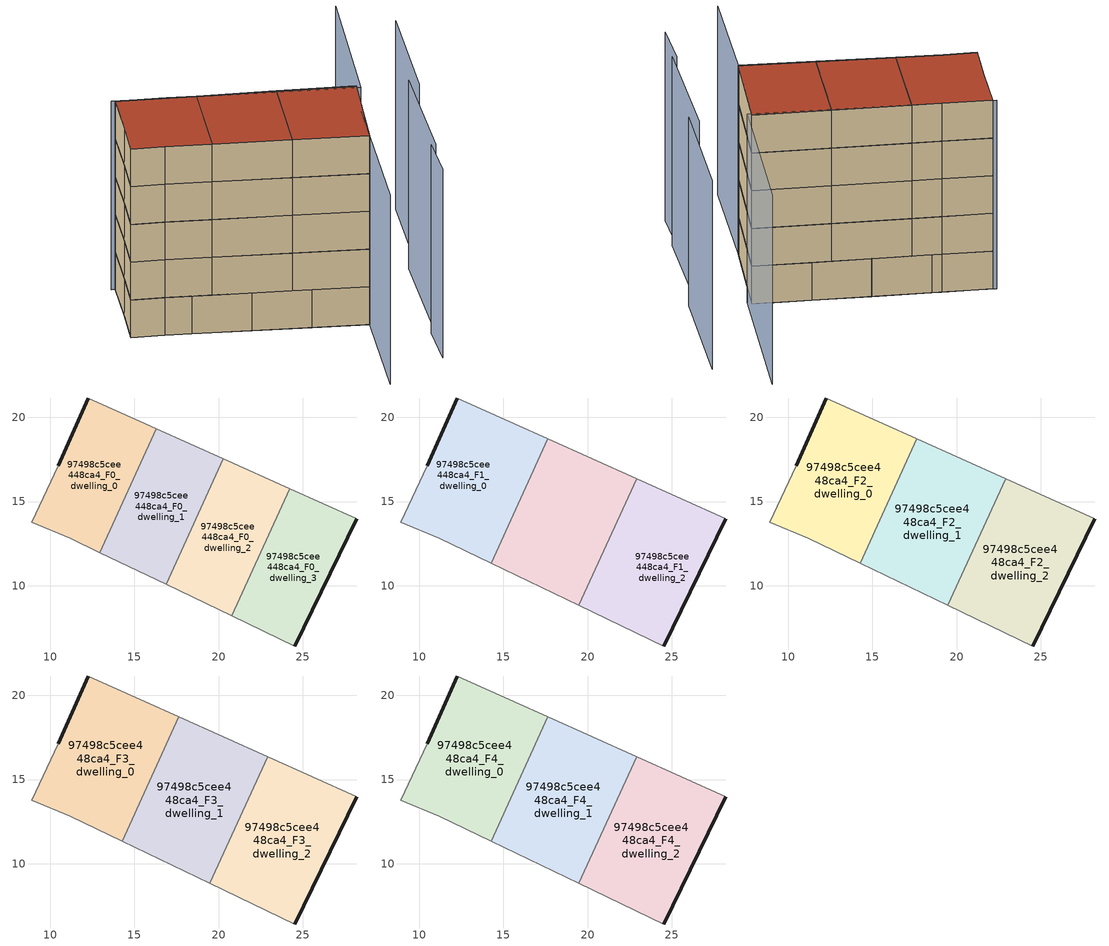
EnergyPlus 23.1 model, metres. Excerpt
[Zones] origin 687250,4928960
97498c5cee448ca4_F0_dwelling_0
 floor ground (EU_floor_Construction): 12.94,11.97 16.3,19.33 15.65,19.62 12.25,21.16 10.47,17.13 8.88,13.78 11.17,12.82 z0
 wall outside (EU_wall_Construction): 10.47,17.13 12.25,21.16 z0:3
 wall adiabatic (EU_wall_Construction): 12.25,21.16 15.65,19.62 16.3,19.33 / 12.94,11.97 11.17,12.82 8.88,13.78 10.47,17.13 z0:3
 wall to 97498c5cee448ca4_F0_dwelling_1 (EU_wall_Construction): 16.3,19.33 12.94,11.97 z0:3
97498c5cee448ca4_F0_dwelling_1
 floor ground (EU_floor_Construction): 16.89,10.08 20.29,17.53 16.3,19.33 12.94,11.97 z0
 wall adiabatic (EU_wall_Construction): 16.3,19.33 20.29,17.53 / 16.89,10.08 12.94,11.97 z0:3
 wall to 97498c5cee448ca4_F0_dwelling_2 (EU_wall_Construction): 20.29,17.53 16.89,10.08 z0:3
97498c5cee448ca4_F0_dwelling_2
 floor ground (EU_floor_Construction): 20.78,8.21 24.23,15.76 20.29,17.53 16.89,10.08 z0
 wall adiabatic (EU_wall_Construction): 20.29,17.53 24.23,15.76 / 20.78,8.21 16.89,10.08 z0:3
 wall to 97498c5cee448ca4_F0_dwelling_3 (EU_wall_Construction): 24.23,15.76 20.78,8.21 z0:3
97498c5cee448ca4_F0_dwelling_3
 floor ground (EU_floor_Construction): 24.52,6.42 28.22,13.96 24.23,15.76 20.78,8.21 z0
 wall outside (EU_wall_Construction): 28.22,13.96 24.52,6.42 z0:3
 wall adiabatic (EU_wall_Construction): 24.23,15.76 28.22,13.96 / 24.52,6.42 20.78,8.21 z0:3
97498c5cee448ca4_F1_dwelling_0
 floor to 97498c5cee448ca4_F0_dwelling_0 (EU_floor_Construction): 12.94,11.97 16.3,19.32 15.65,19.62 12.25,21.16 10.47,17.13 8.88,13.78 11.17,12.82 z3
 floor to 97498c5cee448ca4_F0_dwelling_1 (EU_floor_Construction): 14.26,11.34 17.63,18.72 16.3,19.32 12.94,11.97 z3
 wall outside (EU_wall_Construction): 10.47,17.13 12.25,21.16 z3:6
 wall adiabatic (EU_wall_Construction): 12.25,21.16 15.65,19.62 17.63,18.72 / 14.26,11.33 11.17,12.82 8.88,13.78 10.47,17.13 z3:6
 wall to 97498c5cee448ca4_F1_dwelling_1 (EU_wall_Construction): 17.63,18.72 14.26,11.33 z3:6
97498c5cee448ca4_F1_dwelling_1
 floor to 97498c5cee448ca4_F0_dwelling_2 (EU_floor_Construction): 19.49,8.83 22.92,16.35 20.29,17.53 16.89,10.08 z3
 floor to 97498c5cee448ca4_F0_dwelling_1 (EU_floor_Construction): 16.89,10.08 20.29,17.53 17.63,18.72 14.26,11.34 z3
 wall adiabatic (EU_wall_Construction): 17.63,18.72 22.92,16.35 / 19.49,8.83 14.26,11.33 z3:6
 wall to 97498c5cee448ca4_F1_dwelling_2 (EU_wall_Construction): 22.92,16.35 19.49,8.83 z3:6
97498c5cee448ca4_F1_dwelling_2
 floor to 97498c5cee448ca4_F0_dwelling_2 (EU_floor_Construction): 20.78,8.21 24.23,15.76 22.92,16.35 19.49,8.83 z3
 floor to 97498c5cee448ca4_F0_dwelling_3 (EU_floor_Construction): 24.52,6.42 28.22,13.96 24.23,15.76 20.78,8.21 z3
 wall outside (EU_wall_Construction): 28.22,13.96 24.52,6.42 z3:6
 wall adiabatic (EU_wall_Construction): 22.92,16.35 28.22,13.96 / 24.52,6.42 19.49,8.83 z3:6
97498c5cee448ca4_F2_dwelling_0
 floor to 97498c5cee448ca4_F1_dwelling_0 (EU_floor_Construction): 14.26,11.33 17.63,18.72 15.65,19.62 12.25,21.16 10.47,17.13 8.88,13.78 11.17,12.82 z6
 wall outside (EU_wall_Construction): 10.47,17.13 12.25,21.16 z6:9
 wall adiabatic (EU_wall_Construction): 12.25,21.16 15.65,19.62 17.63,18.72 / 14.26,11.33 11.17,12.82 8.88,13.78 10.47,17.13 z6:9
 wall to 97498c5cee448ca4_F2_dwelling_1 (EU_wall_Construction): 17.63,18.72 14.26,11.33 z6:9
97498c5cee448ca4_F2_dwelling_1
 floor to 97498c5cee448ca4_F1_dwelling_1 (EU_floor_Construction): 19.49,8.83 22.92,16.35 17.63,18.72 14.26,11.33 z6
 wall adiabatic (EU_wall_Construction): 17.63,18.72 22.92,16.35 / 19.49,8.83 14.26,11.33 z6:9
 wall to 97498c5cee448ca4_F2_dwelling_2 (EU_wall_Construction): 22.92,16.35 19.49,8.83 z6:9
97498c5cee448ca4_F2_dwelling_2
 floor to 97498c5cee448ca4_F1_dwelling_2 (EU_floor_Construction): 24.52,6.42 28.22,13.96 22.92,16.35 19.49,8.83 z6
 wall outside (EU_wall_Construction): 28.22,13.96 24.52,6.42 z6:9
 wall adiabatic (EU_wall_Construction): 22.92,16.35 28.22,13.96 / 24.52,6.42 19.49,8.83 z6:9
97498c5cee448ca4_F3_dwelling_0
 floor to 97498c5cee448ca4_F2_dwelling_0 (EU_floor_Construction): 14.26,11.33 17.63,18.72 15.65,19.62 12.25,21.16 10.47,17.13 8.88,13.78 11.17,12.82 z9
 wall outside (EU_wall_Construction): 10.47,17.13 12.25,21.16 z9:12
 wall adiabatic (EU_wall_Construction): 12.25,21.16 15.65,19.62 17.63,18.72 / 14.26,11.33 11.17,12.82 8.88,13.78 10.47,17.13 z9:12
 wall to 97498c5cee448ca4_F3_dwelling_1 (EU_wall_Construction): 17.63,18.72 14.26,11.33 z9:12
97498c5cee448ca4_F3_dwelling_1
 floor to 97498c5cee448ca4_F2_dwelling_1 (EU_floor_Construction): 19.49,8.83 22.92,16.35 17.63,18.72 14.26,11.33 z9
 wall adiabatic (EU_wall_Construction): 17.63,18.72 22.92,16.35 / 19.49,8.83 14.26,11.33 z9:12
 wall to 97498c5cee448ca4_F3_dwelling_2 (EU_wall_Construction): 22.92,16.35 19.49,8.83 z9:12
97498c5cee448ca4_F3_dwelling_2
 floor to 97498c5cee448ca4_F2_dwelling_2 (EU_floor_Construction): 24.52,6.42 28.22,13.96 22.92,16.35 19.49,8.83 z9
 wall outside (EU_wall_Construction): 28.22,13.96 24.52,6.42 z9:12
 wall adiabatic (EU_wall_Construction): 22.92,16.35 28.22,13.96 / 24.52,6.42 19.49,8.83 z9:12
97498c5cee448ca4_F4_dwelling_0
 floor to 97498c5cee448ca4_F3_dwelling_0 (EU_floor_Construction): 14.26,11.33 17.63,18.72 15.65,19.62 12.25,21.16 10.47,17.13 8.88,13.78 11.17,12.82 z12
 wall outside (EU_wall_Construction): 10.47,17.13 12.25,21.16 z12:15
 wall adiabatic (EU_wall_Construction): 12.25,21.16 15.65,19.62 17.63,18.72 / 14.26,11.33 11.17,12.82 8.88,13.78 10.47,17.13 z12:15
 wall to 97498c5cee448ca4_F4_dwelling_1 (EU_wall_Construction): 17.63,18.72 14.26,11.33 z12:15
 roof outside (EU_roof_Construction): 17.63,18.72 14.26,11.33 11.17,12.82 8.88,13.78 10.47,17.13 12.25,21.16 15.65,19.62 z15
97498c5cee448ca4_F4_dwelling_1
 floor to 97498c5cee448ca4_F3_dwelling_1 (EU_floor_Construction): 19.49,8.83 22.92,16.35 17.63,18.72 14.26,11.33 z12
 wall adiabatic (EU_wall_Construction): 17.63,18.72 22.92,16.35 / 19.49,8.83 14.26,11.33 z12:15
 wall to 97498c5cee448ca4_F4_dwelling_2 (EU_wall_Construction): 22.92,16.35 19.49,8.83 z12:15
 roof outside (EU_roof_Construction): 22.92,16.35 19.49,8.83 14.26,11.33 17.63,18.72 z15
97498c5cee448ca4_F4_dwelling_2
 floor to 97498c5cee448ca4_F3_dwelling_2 (EU_floor_Construction): 24.52,6.42 28.22,13.96 22.92,16.35 19.49,8.83 z12
 wall outside (EU_wall_Construction): 28.22,13.96 24.52,6.42 z12:15
 wall adiabatic (EU_wall_Construction): 22.92,16.35 28.22,13.96 / 24.52,6.42 19.49,8.83 z12:15
 roof outside (EU_roof_Construction): 28.22,13.96 24.52,6.42 19.49,8.83 22.92,16.35 z15
shading: 25.98,-1.08 27.45,2.78 / 27.77,2.66 31.91,12.74 / 32.19,11.81 36.49,21.63 / 26.18,10.13 20.43,-2.76 / 34.17,26.01 28.39,13.62 / 28.39,13.62 12,21.27 z0:15
[Building]
EU S2 Campaign: North Axis=0; Terrain=City; Solar Distribution=FullExterior
[Site:Location]
Bologna: Latitude=44.5; Longitude=11.25; Time Zone=1; Elevation=37
[SizingPeriod:WeatherFileDays]
AnnualSizingPeriod: Begin Month=1; Begin Day of Month=1; End Month=12; End Day of Month=31; Day of Week for Start Day=Monday; Use Weather File Daylight Saving Period=No; Use Weather File Rain and Snow Indicators=No
[MATERIAL]
EU_InternalMass_Material: Roughness=MediumRough; Thickness=0.1; Conductivity=1; Density=1800; Specific Heat=900; Thermal Absorptance=0.9; Solar Absorptance=0.7; Visible Absorptance=0.7
[MATERIAL:NOMASS] Roughness=MediumRough; Thermal Absorptance=0.9; Solar Absorptance=0.7; Visible Absorptance=0.7
Name | Thermal Resistance
EU_wall_NoMass | 0.905828
EU_roof_NoMass | 0.37593
EU_floor_NoMass | 0.67114
[CONSTRUCTION]
EU_wall_Construction: EU_wall_NoMass
EU_roof_Construction: EU_roof_NoMass
EU_floor_Construction: EU_floor_NoMass
EU_InternalMass_Construction: EU_InternalMass_Material
[ZONE] Type=1; Multiplier=1; Ceiling Height=autocalculate; Floor Area=autocalculate; Part of Total Floor Area=Yes
Name | Volume
97498c5cee448ca4_F0_dwelling_0 | 106.868
97498c5cee448ca4_F1_dwelling_0; 97498c5cee448ca4_F2_dwelling_0; 97498c5cee448ca4_F3_dwelling_0; 97498c5cee448ca4_F4_dwelling_0 | 142.49
97498c5cee448ca4_F0_dwelling_1 | 106.857
97498c5cee448ca4_F1_dwelling_1; 97498c5cee448ca4_F2_dwelling_1; 97498c5cee448ca4_F3_dwelling_1; 97498c5cee448ca4_F4_dwelling_1 | 142.492
97498c5cee448ca4_F0_dwelling_2 | 106.872
97498c5cee448ca4_F1_dwelling_2; 97498c5cee448ca4_F2_dwelling_2; 97498c5cee448ca4_F3_dwelling_2; 97498c5cee448ca4_F4_dwelling_2 | 142.487
97498c5cee448ca4_F0_dwelling_3 | 106.865
[INTERNALMASS] Construction=EU_InternalMass_Construction
Name | Zone or ZoneList | Surface Area
97498c5cee448ca4_F0_dwelling_0_EU_InternalMass | 97498c5cee448ca4_F0_dwelling_0 | 35.6226
97498c5cee448ca4_F0_dwelling_1_EU_InternalMass | 97498c5cee448ca4_F0_dwelling_1 | 35.6188
97498c5cee448ca4_F0_dwelling_2_EU_InternalMass | 97498c5cee448ca4_F0_dwelling_2 | 35.6237
97498c5cee448ca4_F0_dwelling_3_EU_InternalMass | 97498c5cee448ca4_F0_dwelling_3 | 35.6216
97498c5cee448ca4_F1_dwelling_0_EU_InternalMass | 97498c5cee448ca4_F1_dwelling_0 | 47.4964
97498c5cee448ca4_F1_dwelling_1_EU_InternalMass | 97498c5cee448ca4_F1_dwelling_1 | 47.4973
97498c5cee448ca4_F1_dwelling_2_EU_InternalMass | 97498c5cee448ca4_F1_dwelling_2 | 47.4955
97498c5cee448ca4_F2_dwelling_0_EU_InternalMass | 97498c5cee448ca4_F2_dwelling_0 | 47.4964
97498c5cee448ca4_F2_dwelling_1_EU_InternalMass | 97498c5cee448ca4_F2_dwelling_1 | 47.4973
97498c5cee448ca4_F2_dwelling_2_EU_InternalMass | 97498c5cee448ca4_F2_dwelling_2 | 47.4955
97498c5cee448ca4_F3_dwelling_0_EU_InternalMass | 97498c5cee448ca4_F3_dwelling_0 | 47.4964
97498c5cee448ca4_F3_dwelling_1_EU_InternalMass | 97498c5cee448ca4_F3_dwelling_1 | 47.4973
97498c5cee448ca4_F3_dwelling_2_EU_InternalMass | 97498c5cee448ca4_F3_dwelling_2 | 47.4955
97498c5cee448ca4_F4_dwelling_0_EU_InternalMass | 97498c5cee448ca4_F4_dwelling_0 | 47.4964
97498c5cee448ca4_F4_dwelling_1_EU_InternalMass | 97498c5cee448ca4_F4_dwelling_1 | 47.4973
97498c5cee448ca4_F4_dwelling_2_EU_InternalMass | 97498c5cee448ca4_F4_dwelling_2 | 47.4955
[OTHEREQUIPMENT] Fuel Type=Electricity; Design Level Calculation Method=Watts/Area; Power per Zone Floor Area=1; Fraction Latent=0; Fraction Radiant=0; Fraction Lost=0; Carbon Dioxide Generation Rate=0; EndUse Subcategory=EU_Step8_InternalGains
Name | Zone or ZoneList or Space or SpaceList | Schedule
EU_Step8_InternalGain_97498c5cee448ca4_F0_dwelling_0_f000 | 97498c5cee448ca4_F0_dwelling_0 | EU_Step8_GainSchedule_97498c5cee448ca4_F0_dwelling_0_f000
EU_Step8_InternalGain_97498c5cee448ca4_F0_dwelling_1_f000 | 97498c5cee448ca4_F0_dwelling_1 | EU_Step8_GainSchedule_97498c5cee448ca4_F0_dwelling_1_f000
EU_Step8_InternalGain_97498c5cee448ca4_F0_dwelling_2_f000 | 97498c5cee448ca4_F0_dwelling_2 | EU_Step8_GainSchedule_97498c5cee448ca4_F0_dwelling_2_f000
EU_Step8_InternalGain_97498c5cee448ca4_F0_dwelling_3_f000 | 97498c5cee448ca4_F0_dwelling_3 | EU_Step8_GainSchedule_97498c5cee448ca4_F0_dwelling_3_f000
EU_Step8_InternalGain_97498c5cee448ca4_F1_dwelling_0_f000 | 97498c5cee448ca4_F1_dwelling_0 | EU_Step8_GainSchedule_97498c5cee448ca4_F1_dwelling_0_f000
EU_Step8_InternalGain_97498c5cee448ca4_F1_dwelling_1_f000 | 97498c5cee448ca4_F1_dwelling_1 | EU_Step8_GainSchedule_97498c5cee448ca4_F1_dwelling_1_f000
EU_Step8_InternalGain_97498c5cee448ca4_F1_dwelling_2_f000 | 97498c5cee448ca4_F1_dwelling_2 | EU_Step8_GainSchedule_97498c5cee448ca4_F1_dwelling_2_f000
EU_Step8_InternalGain_97498c5cee448ca4_F2_dwelling_0_f000 | 97498c5cee448ca4_F2_dwelling_0 | EU_Step8_GainSchedule_97498c5cee448ca4_F2_dwelling_0_f000
EU_Step8_InternalGain_97498c5cee448ca4_F2_dwelling_1_f000 | 97498c5cee448ca4_F2_dwelling_1 | EU_Step8_GainSchedule_97498c5cee448ca4_F2_dwelling_1_f000
EU_Step8_InternalGain_97498c5cee448ca4_F2_dwelling_2_f000 | 97498c5cee448ca4_F2_dwelling_2 | EU_Step8_GainSchedule_97498c5cee448ca4_F2_dwelling_2_f000
EU_Step8_InternalGain_97498c5cee448ca4_F3_dwelling_0_f000 | 97498c5cee448ca4_F3_dwelling_0 | EU_Step8_GainSchedule_97498c5cee448ca4_F3_dwelling_0_f000
EU_Step8_InternalGain_97498c5cee448ca4_F3_dwelling_1_f000 | 97498c5cee448ca4_F3_dwelling_1 | EU_Step8_GainSchedule_97498c5cee448ca4_F3_dwelling_1_f000
EU_Step8_InternalGain_97498c5cee448ca4_F3_dwelling_2_f000 | 97498c5cee448ca4_F3_dwelling_2 | EU_Step8_GainSchedule_97498c5cee448ca4_F3_dwelling_2_f000
EU_Step8_InternalGain_97498c5cee448ca4_F4_dwelling_0_f000 | 97498c5cee448ca4_F4_dwelling_0 | EU_Step8_GainSchedule_97498c5cee448ca4_F4_dwelling_0_f000
EU_Step8_InternalGain_97498c5cee448ca4_F4_dwelling_1_f000 | 97498c5cee448ca4_F4_dwelling_1 | EU_Step8_GainSchedule_97498c5cee448ca4_F4_dwelling_1_f000
EU_Step8_InternalGain_97498c5cee448ca4_F4_dwelling_2_f000 | 97498c5cee448ca4_F4_dwelling_2 | EU_Step8_GainSchedule_97498c5cee448ca4_F4_dwelling_2_f000
[ZONEVENTILATION:DESIGNFLOWRATE] Schedule=EU_AlwaysOn; Design Flow Rate Calculation Method=AirChanges/Hour; Air Changes per Hour=0.73129; Ventilation Type=Natural; Fan Pressure Rise=0; Fan Total Efficiency=1; Constant Term Coefficient=1; Temperature Term Coefficient=0; Velocity Term Coefficient=0; Velocity Squared Term Coefficient=0; Minimum Indoor Temperature=-100; Maximum Indoor Temperature=100; Delta Temperature=-100; Minimum Outdoor Temperature=-100; Maximum Outdoor Temperature=100; Maximum Wind Speed=40
Name | Zone or ZoneList or Space or SpaceList
EU_ConstantAir_97498c5cee448ca4_F0_dwelling_0 | 97498c5cee448ca4_F0_dwelling_0
EU_ConstantAir_97498c5cee448ca4_F0_dwelling_1 | 97498c5cee448ca4_F0_dwelling_1
EU_ConstantAir_97498c5cee448ca4_F0_dwelling_2 | 97498c5cee448ca4_F0_dwelling_2
EU_ConstantAir_97498c5cee448ca4_F0_dwelling_3 | 97498c5cee448ca4_F0_dwelling_3
EU_ConstantAir_97498c5cee448ca4_F1_dwelling_0 | 97498c5cee448ca4_F1_dwelling_0
EU_ConstantAir_97498c5cee448ca4_F1_dwelling_1 | 97498c5cee448ca4_F1_dwelling_1
EU_ConstantAir_97498c5cee448ca4_F1_dwelling_2 | 97498c5cee448ca4_F1_dwelling_2
EU_ConstantAir_97498c5cee448ca4_F2_dwelling_0 | 97498c5cee448ca4_F2_dwelling_0
EU_ConstantAir_97498c5cee448ca4_F2_dwelling_1 | 97498c5cee448ca4_F2_dwelling_1
EU_ConstantAir_97498c5cee448ca4_F2_dwelling_2 | 97498c5cee448ca4_F2_dwelling_2
EU_ConstantAir_97498c5cee448ca4_F3_dwelling_0 | 97498c5cee448ca4_F3_dwelling_0
EU_ConstantAir_97498c5cee448ca4_F3_dwelling_1 | 97498c5cee448ca4_F3_dwelling_1
EU_ConstantAir_97498c5cee448ca4_F3_dwelling_2 | 97498c5cee448ca4_F3_dwelling_2
EU_ConstantAir_97498c5cee448ca4_F4_dwelling_0 | 97498c5cee448ca4_F4_dwelling_0
EU_ConstantAir_97498c5cee448ca4_F4_dwelling_1 | 97498c5cee448ca4_F4_dwelling_1
EU_ConstantAir_97498c5cee448ca4_F4_dwelling_2 | 97498c5cee448ca4_F4_dwelling_2
[HVACTEMPLATE:THERMOSTAT] Constant Heating Setpoint=20; Constant Cooling Setpoint=50
EU_HeatOnly_97498c5cee448ca4_F0_dwelling_0; EU_HeatOnly_97498c5cee448ca4_F0_dwelling_1; EU_HeatOnly_97498c5cee448ca4_F0_dwelling_2; EU_HeatOnly_97498c5cee448ca4_F0_dwelling_3; EU_HeatOnly_97498c5cee448ca4_F1_dwelling_0; EU_HeatOnly_97498c5cee448ca4_F1_dwelling_1; EU_HeatOnly_97498c5cee448ca4_F1_dwelling_2; EU_HeatOnly_97498c5cee448ca4_F2_dwelling_0; EU_HeatOnly_97498c5cee448ca4_F2_dwelling_1; EU_HeatOnly_97498c5cee448ca4_F2_dwelling_2; EU_HeatOnly_97498c5cee448ca4_F3_dwelling_0; EU_HeatOnly_97498c5cee448ca4_F3_dwelling_1; EU_HeatOnly_97498c5cee448ca4_F3_dwelling_2; EU_HeatOnly_97498c5cee448ca4_F4_dwelling_0; EU_HeatOnly_97498c5cee448ca4_F4_dwelling_1; EU_HeatOnly_97498c5cee448ca4_F4_dwelling_2
[HVACTEMPLATE:ZONE:IDEALLOADSAIRSYSTEM] System Availability Schedule=EU_AlwaysOn; Maximum Heating Supply Air Temperature=50; Minimum Cooling Supply Air Temperature=13; Maximum Heating Supply Air Humidity Ratio=0.0156; Minimum Cooling Supply Air Humidity Ratio=0.0077; Heating Limit=NoLimit; Cooling Limit=NoLimit; Heating Availability Schedule=EU_AlwaysOn; Cooling Availability Schedule=EU_CoolingOff; Dehumidification Control Type=ConstantSensibleHeatRatio; Cooling Sensible Heat Ratio=0.7; Dehumidification Setpoint=60; Humidification Control Type=None; Humidification Setpoint=30; Outdoor Air Method=None; Outdoor Air Flow Rate per Person=0.00944; Outdoor Air Flow Rate per Zone Floor Area=0; Outdoor Air Flow Rate per Zone=0; Demand Controlled Ventilation Type=None; Outdoor Air Economizer Type=NoEconomizer; Heat Recovery Type=None; Sensible Heat Recovery Effectiveness=0.7; Latent Heat Recovery Effectiveness=0.65
Name | Template Thermostat
97498c5cee448ca4_F0_dwelling_0 | EU_HeatOnly_97498c5cee448ca4_F0_dwelling_0
97498c5cee448ca4_F0_dwelling_1 | EU_HeatOnly_97498c5cee448ca4_F0_dwelling_1
97498c5cee448ca4_F0_dwelling_2 | EU_HeatOnly_97498c5cee448ca4_F0_dwelling_2
97498c5cee448ca4_F0_dwelling_3 | EU_HeatOnly_97498c5cee448ca4_F0_dwelling_3
97498c5cee448ca4_F1_dwelling_0 | EU_HeatOnly_97498c5cee448ca4_F1_dwelling_0
97498c5cee448ca4_F1_dwelling_1 | EU_HeatOnly_97498c5cee448ca4_F1_dwelling_1
97498c5cee448ca4_F1_dwelling_2 | EU_HeatOnly_97498c5cee448ca4_F1_dwelling_2
97498c5cee448ca4_F2_dwelling_0 | EU_HeatOnly_97498c5cee448ca4_F2_dwelling_0
97498c5cee448ca4_F2_dwelling_1 | EU_HeatOnly_97498c5cee448ca4_F2_dwelling_1
97498c5cee448ca4_F2_dwelling_2 | EU_HeatOnly_97498c5cee448ca4_F2_dwelling_2
97498c5cee448ca4_F3_dwelling_0 | EU_HeatOnly_97498c5cee448ca4_F3_dwelling_0
97498c5cee448ca4_F3_dwelling_1 | EU_HeatOnly_97498c5cee448ca4_F3_dwelling_1
97498c5cee448ca4_F3_dwelling_2 | EU_HeatOnly_97498c5cee448ca4_F3_dwelling_2
97498c5cee448ca4_F4_dwelling_0 | EU_HeatOnly_97498c5cee448ca4_F4_dwelling_0
97498c5cee448ca4_F4_dwelling_1 | EU_HeatOnly_97498c5cee448ca4_F4_dwelling_1
97498c5cee448ca4_F4_dwelling_2 | EU_HeatOnly_97498c5cee448ca4_F4_dwelling_2
[SIZING:ZONE] Zone Cooling Design Supply Air Temperature Input Method=SupplyAirTemperature; Zone Cooling Design Supply Air Temperature=13; Zone Heating Design Supply Air Temperature Input Method=SupplyAirTemperature; Zone Heating Design Supply Air Temperature=50; Zone Cooling Design Supply Air Humidity Ratio=0.008; Zone Heating Design Supply Air Humidity Ratio=0.008; Cooling Design Air Flow Method=DesignDay; Cooling Design Air Flow Rate=0; Cooling Minimum Air Flow per Zone Floor Area=0.000762; Cooling Minimum Air Flow=0; Cooling Minimum Air Flow Fraction=0.2; Heating Design Air Flow Method=DesignDay; Heating Design Air Flow Rate=0; Heating Maximum Air Flow per Zone Floor Area=0.002032; Heating Maximum Air Flow=0.141576; Heating Maximum Air Flow Fraction=0.3; Account for Dedicated Outdoor Air System=No; Dedicated Outdoor Air System Control Strategy=NeutralSupplyAir; Dedicated Outdoor Air Low Setpoint Temperature for Design=autosize; Dedicated Outdoor Air High Setpoint Temperature for Design=autosize; Zone Load Sizing Method=Sensible Load Only No Latent Load; Zone Latent Cooling Design Supply Air Humidity Ratio Input Method=HumidityRatioDifference; Zone Cooling Design Supply Air Humidity Ratio Difference=0.005; Zone Latent Heating Design Supply Air Humidity Ratio Input Method=HumidityRatioDifference; Zone Humidification Design Supply Air Humidity Ratio Difference=0.005
97498c5cee448ca4_F0_dwelling_0; 97498c5cee448ca4_F0_dwelling_1; 97498c5cee448ca4_F0_dwelling_2; 97498c5cee448ca4_F0_dwelling_3; 97498c5cee448ca4_F1_dwelling_0; 97498c5cee448ca4_F1_dwelling_1; 97498c5cee448ca4_F1_dwelling_2; 97498c5cee448ca4_F2_dwelling_0; 97498c5cee448ca4_F2_dwelling_1; 97498c5cee448ca4_F2_dwelling_2; 97498c5cee448ca4_F3_dwelling_0; 97498c5cee448ca4_F3_dwelling_1; 97498c5cee448ca4_F3_dwelling_2; 97498c5cee448ca4_F4_dwelling_0; 97498c5cee448ca4_F4_dwelling_1; 97498c5cee448ca4_F4_dwelling_2
[SCHEDULE:CONSTANT]
Name | Hourly Value
EU_AlwaysOn | 1
EU_CoolingOff | 0
[SCHEDULE:FILE] Column Number=1; Rows to Skip at Top=0; Number of Hours of Data=8760; Column Separator=Comma; Interpolate to Timestep=No; Minutes per Item=60; Adjust Schedule for Daylight Savings=Yes
Name | File
EU_Step8_GainSchedule_97498c5cee448ca4_F0_dwelling_0_f000 | ../../schedules/97498c5cee448ca4/97498c5cee448ca4_F0_dwelling_0_f000_gain.csv
EU_Step8_GainSchedule_97498c5cee448ca4_F0_dwelling_1_f000 | ../../schedules/97498c5cee448ca4/97498c5cee448ca4_F0_dwelling_1_f000_gain.csv
EU_Step8_GainSchedule_97498c5cee448ca4_F0_dwelling_2_f000 | ../../schedules/97498c5cee448ca4/97498c5cee448ca4_F0_dwelling_2_f000_gain.csv
EU_Step8_GainSchedule_97498c5cee448ca4_F0_dwelling_3_f000 | ../../schedules/97498c5cee448ca4/97498c5cee448ca4_F0_dwelling_3_f000_gain.csv
EU_Step8_GainSchedule_97498c5cee448ca4_F1_dwelling_0_f000 | ../../schedules/97498c5cee448ca4/97498c5cee448ca4_F1_dwelling_0_f000_gain.csv
EU_Step8_GainSchedule_97498c5cee448ca4_F1_dwelling_1_f000 | ../../schedules/97498c5cee448ca4/97498c5cee448ca4_F1_dwelling_1_f000_gain.csv
EU_Step8_GainSchedule_97498c5cee448ca4_F1_dwelling_2_f000 | ../../schedules/97498c5cee448ca4/97498c5cee448ca4_F1_dwelling_2_f000_gain.csv
EU_Step8_GainSchedule_97498c5cee448ca4_F2_dwelling_0_f000 | ../../schedules/97498c5cee448ca4/97498c5cee448ca4_F2_dwelling_0_f000_gain.csv
EU_Step8_GainSchedule_97498c5cee448ca4_F2_dwelling_1_f000 | ../../schedules/97498c5cee448ca4/97498c5cee448ca4_F2_dwelling_1_f000_gain.csv
EU_Step8_GainSchedule_97498c5cee448ca4_F2_dwelling_2_f000 | ../../schedules/97498c5cee448ca4/97498c5cee448ca4_F2_dwelling_2_f000_gain.csv
EU_Step8_GainSchedule_97498c5cee448ca4_F3_dwelling_0_f000 | ../../schedules/97498c5cee448ca4/97498c5cee448ca4_F3_dwelling_0_f000_gain.csv
EU_Step8_GainSchedule_97498c5cee448ca4_F3_dwelling_1_f000 | ../../schedules/97498c5cee448ca4/97498c5cee448ca4_F3_dwelling_1_f000_gain.csv
EU_Step8_GainSchedule_97498c5cee448ca4_F3_dwelling_2_f000 | ../../schedules/97498c5cee448ca4/97498c5cee448ca4_F3_dwelling_2_f000_gain.csv
EU_Step8_GainSchedule_97498c5cee448ca4_F4_dwelling_0_f000 | ../../schedules/97498c5cee448ca4/97498c5cee448ca4_F4_dwelling_0_f000_gain.csv
EU_Step8_GainSchedule_97498c5cee448ca4_F4_dwelling_1_f000 | ../../schedules/97498c5cee448ca4/97498c5cee448ca4_F4_dwelling_1_f000_gain.csv
EU_Step8_GainSchedule_97498c5cee448ca4_F4_dwelling_2_f000 | ../../schedules/97498c5cee448ca4/97498c5cee448ca4_F4_dwelling_2_f000_gain.csv
